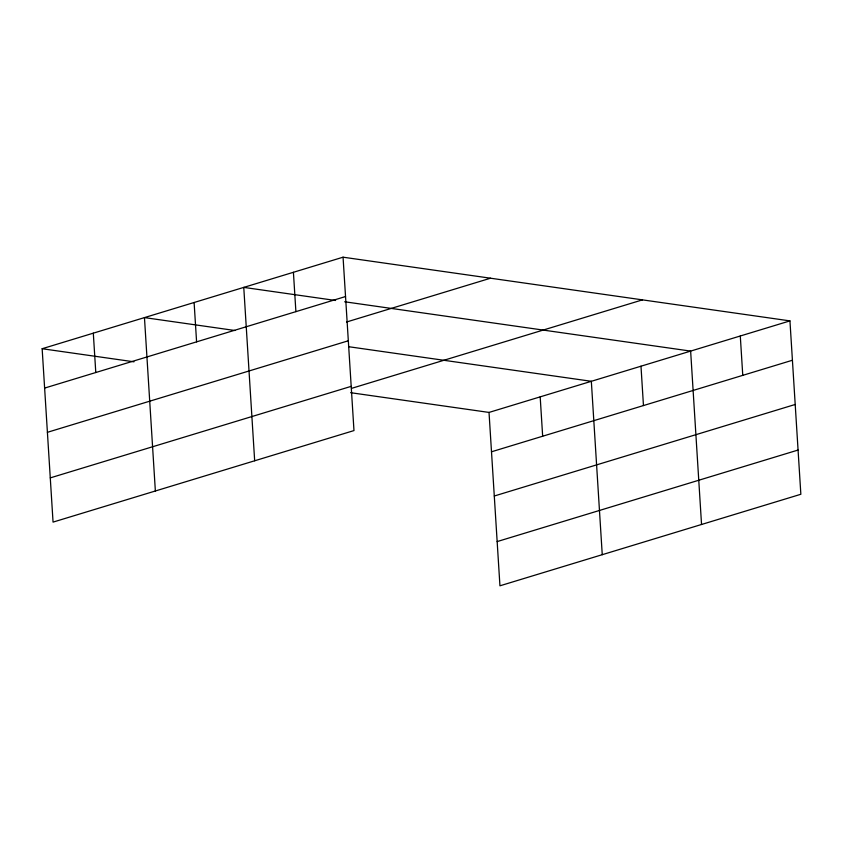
<?xml version="1.0" encoding="UTF-8"?>
<svg xmlns="http://www.w3.org/2000/svg" width="843" height="843" viewBox="0 0 843 843"><rect width="100%" height="100%" fill="white"/><g stroke="black" fill="none" stroke-linecap="round" stroke-linejoin="round"><path stroke-width="1.26" d="M343.059 257.189L353.976 430.573L53.056 522.112L42.15 348.728L343.059 257.189L789.944 320.888L800.85 494.272L499.941 585.811L489.024 412.427L789.944 320.888M44.626 388.086L345.535 296.546M346.547 322.005L490.531 278.211M47.408 432.311L348.328 340.772M50.274 477.886L351.194 386.347M351.542 388.37L642.471 299.866M491.501 451.785L792.42 360.246M494.283 496.011L795.202 404.471M497.149 541.585L798.068 450.046M335.609 300.487L243.764 287.389L254.67 460.784M344.661 301.773L690.638 351.099L701.545 524.483M235.007 330.509L144.459 317.6L155.365 490.995M349.065 346.768L591.333 381.299L602.25 554.694M42.15 348.728L133.995 361.816M350.614 392.69L489.024 412.427M740.291 335.988L742.767 375.346M640.986 366.199L643.462 405.557M540.184 396.863L542.66 436.221M293.417 272.289L295.893 311.647M194.111 302.5L196.588 341.858M93.31 333.164L95.786 372.522"/></g></svg>
